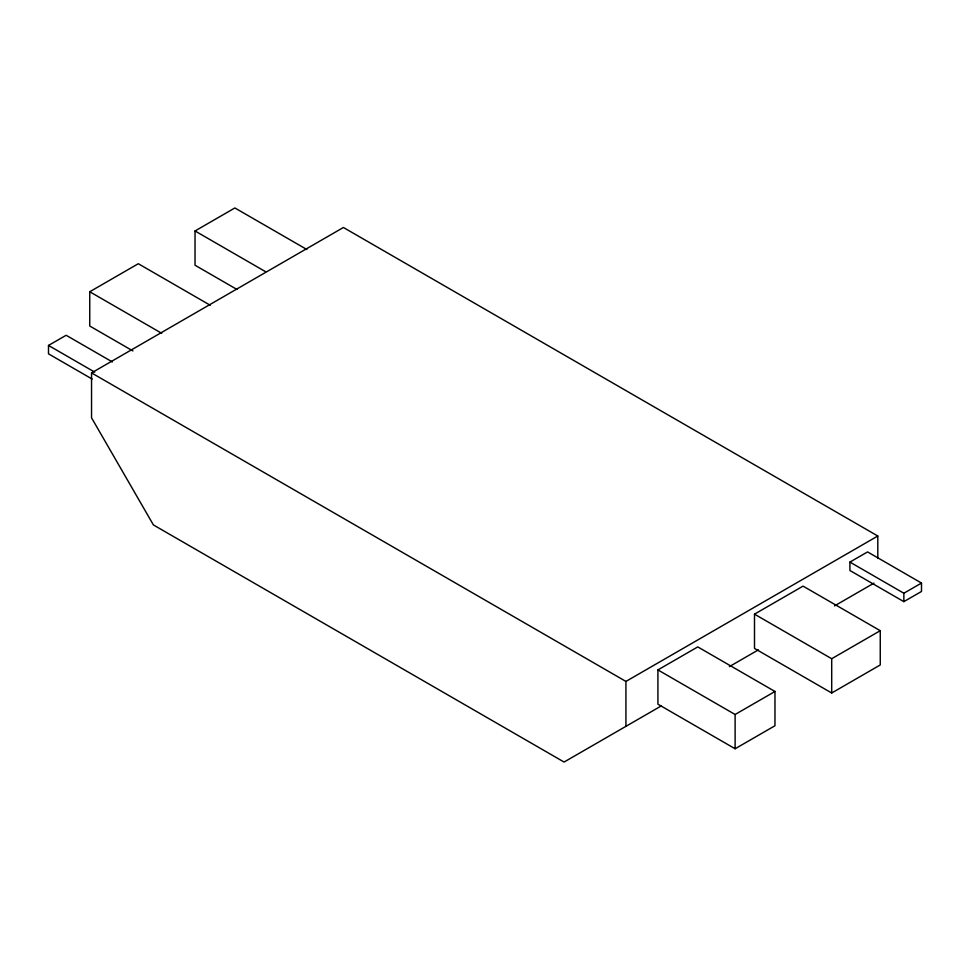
<?xml version="1.0" encoding="UTF-8"?>
<svg xmlns="http://www.w3.org/2000/svg" width="970" height="970" viewBox="0 0 970 970"><rect width="100%" height="100%" fill="white"/><g stroke="black" fill="none" stroke-linecap="round" stroke-linejoin="round"><path stroke-width="1.45" d="M132.926 350.946L89.749 326.017L89.749 291.752L138.298 263.719L210.272 305.271M236.898 289.412L195.031 265.234L195.031 230.969L234.885 207.956L306.859 249.508M92.174 379.064L48.5 353.844L48.5 345.441L66.142 335.268L112.374 361.955M661.346 705.881L564.079 762.044L153.405 524.94L91.544 417.803L91.544 372.904L343.404 227.489L877.802 536.01L877.802 558.465M91.544 372.904L625.929 681.425L877.802 536.01M657.915 669.918L697.769 646.905L774.969 691.477L774.969 725.742L735.114 748.755L657.915 704.184L657.915 669.918L735.114 714.49L774.969 691.477M754.502 614.155L803.051 586.122L880.251 630.694L880.251 664.959L831.702 692.992L754.502 648.421L754.502 614.155L831.702 658.727L880.251 630.694M849.914 562.091L867.556 551.918L921.5 583.055L921.5 591.457L903.858 601.642L849.914 570.493L849.914 562.091L903.858 593.24L921.5 583.055M729.367 666.62L758.419 649.839M834.503 605.91L873.934 583.152M195.031 230.969L265.683 271.758M89.749 291.752L161.711 333.304M48.5 345.441L94.745 372.14M903.858 593.24L903.858 601.642M831.702 658.727L831.702 692.992M735.114 714.49L735.114 748.755M625.929 681.425L625.929 726.336"/></g></svg>
